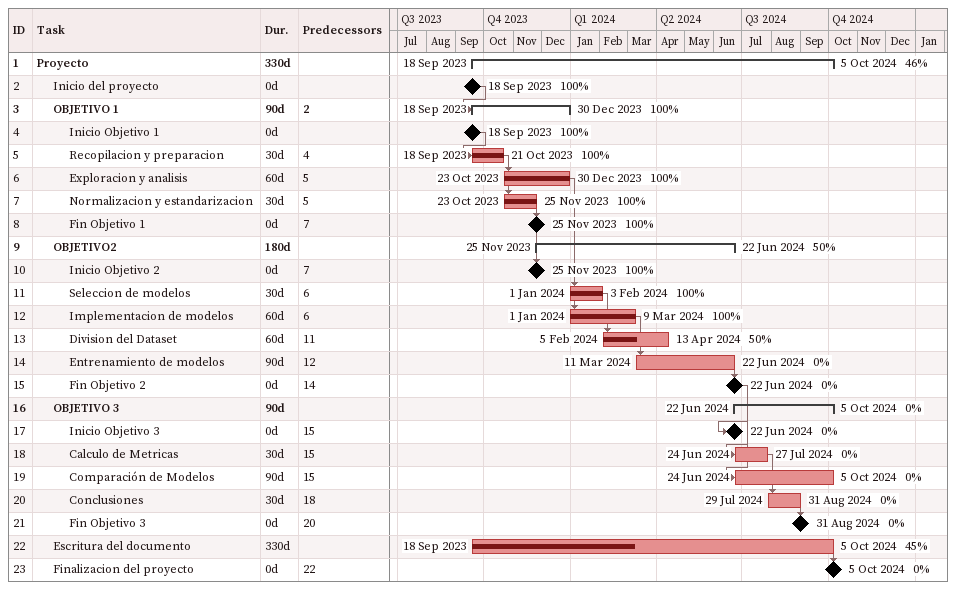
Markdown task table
| ID | Level | Task | Duration | Start | Finish | Predecessors | % complete |
|---|---|---|---|---|---|---|---|
| 1 | 1 | **Proyecto** | 330d | 2023-09-18 | 2024-10-05 |  | 46 |
| 2 | 2 | Inicio del proyecto | 0d | 2023-09-18 | 2023-09-18 |  | 100 |
| 3 | 2 | **OBJETIVO 1** | 90d | 2023-09-18 | 2023-12-30 | 2 | 100 |
| 4 | 3 | Inicio Objetivo 1 | 0d | 2023-09-18 | 2023-09-18 |  | 100 |
| 5 | 3 | Recopilacion y preparacion | 30d | 2023-09-18 | 2023-10-21 | 4 | 100 |
| 6 | 3 | Exploracion y analisis | 60d | 2023-10-23 | 2023-12-30 | 5 | 100 |
| 7 | 3 | Normalizacion y estandarizacion | 30d | 2023-10-23 | 2023-11-25 | 5 | 100 |
| 8 | 3 | Fin Objetivo 1 | 0d | 2023-11-25 | 2023-11-25 | 7 | 100 |
| 9 | 2 | **OBJETIVO2** | 180d | 2023-11-25 | 2024-06-22 |  | 50 |
| 10 | 3 | Inicio Objetivo 2 | 0d | 2023-11-25 | 2023-11-25 | 7 | 100 |
| 11 | 3 | Seleccion de modelos | 30d | 2024-01-01 | 2024-02-03 | 6 | 100 |
| 12 | 3 | Implementacion de modelos | 60d | 2024-01-01 | 2024-03-09 | 6 | 100 |
| 13 | 3 | Division del Dataset | 60d | 2024-02-05 | 2024-04-13 | 11 | 50 |
| 14 | 3 | Entrenamiento de modelos | 90d | 2024-03-11 | 2024-06-22 | 12 | 0 |
| 15 | 3 | Fin Objetivo 2 | 0d | 2024-06-22 | 2024-06-22 | 14 | 0 |
| 16 | 2 | **OBJETIVO 3** | 90d | 2024-06-22 | 2024-10-05 |  | 0 |
| 17 | 3 | Inicio Objetivo 3 | 0d | 2024-06-22 | 2024-06-22 | 15 | 0 |
| 18 | 3 | Calculo de Metricas | 30d | 2024-06-24 | 2024-07-27 | 15 | 0 |
| 19 | 3 | Comparación de Modelos | 90d | 2024-06-24 | 2024-10-05 | 15 | 0 |
| 20 | 3 | Conclusiones | 30d | 2024-07-29 | 2024-08-31 | 18 | 0 |
| 21 | 3 | Fin Objetivo 3 | 0d | 2024-08-31 | 2024-08-31 | 20 | 0 |
| 22 | 2 | Escritura del documento | 330d | 2023-09-18 | 2024-10-05 |  | 45 |
| 23 | 2 | Finalizacion del proyecto | 0d | 2024-10-05 | 2024-10-05 | 22 | 0 |
